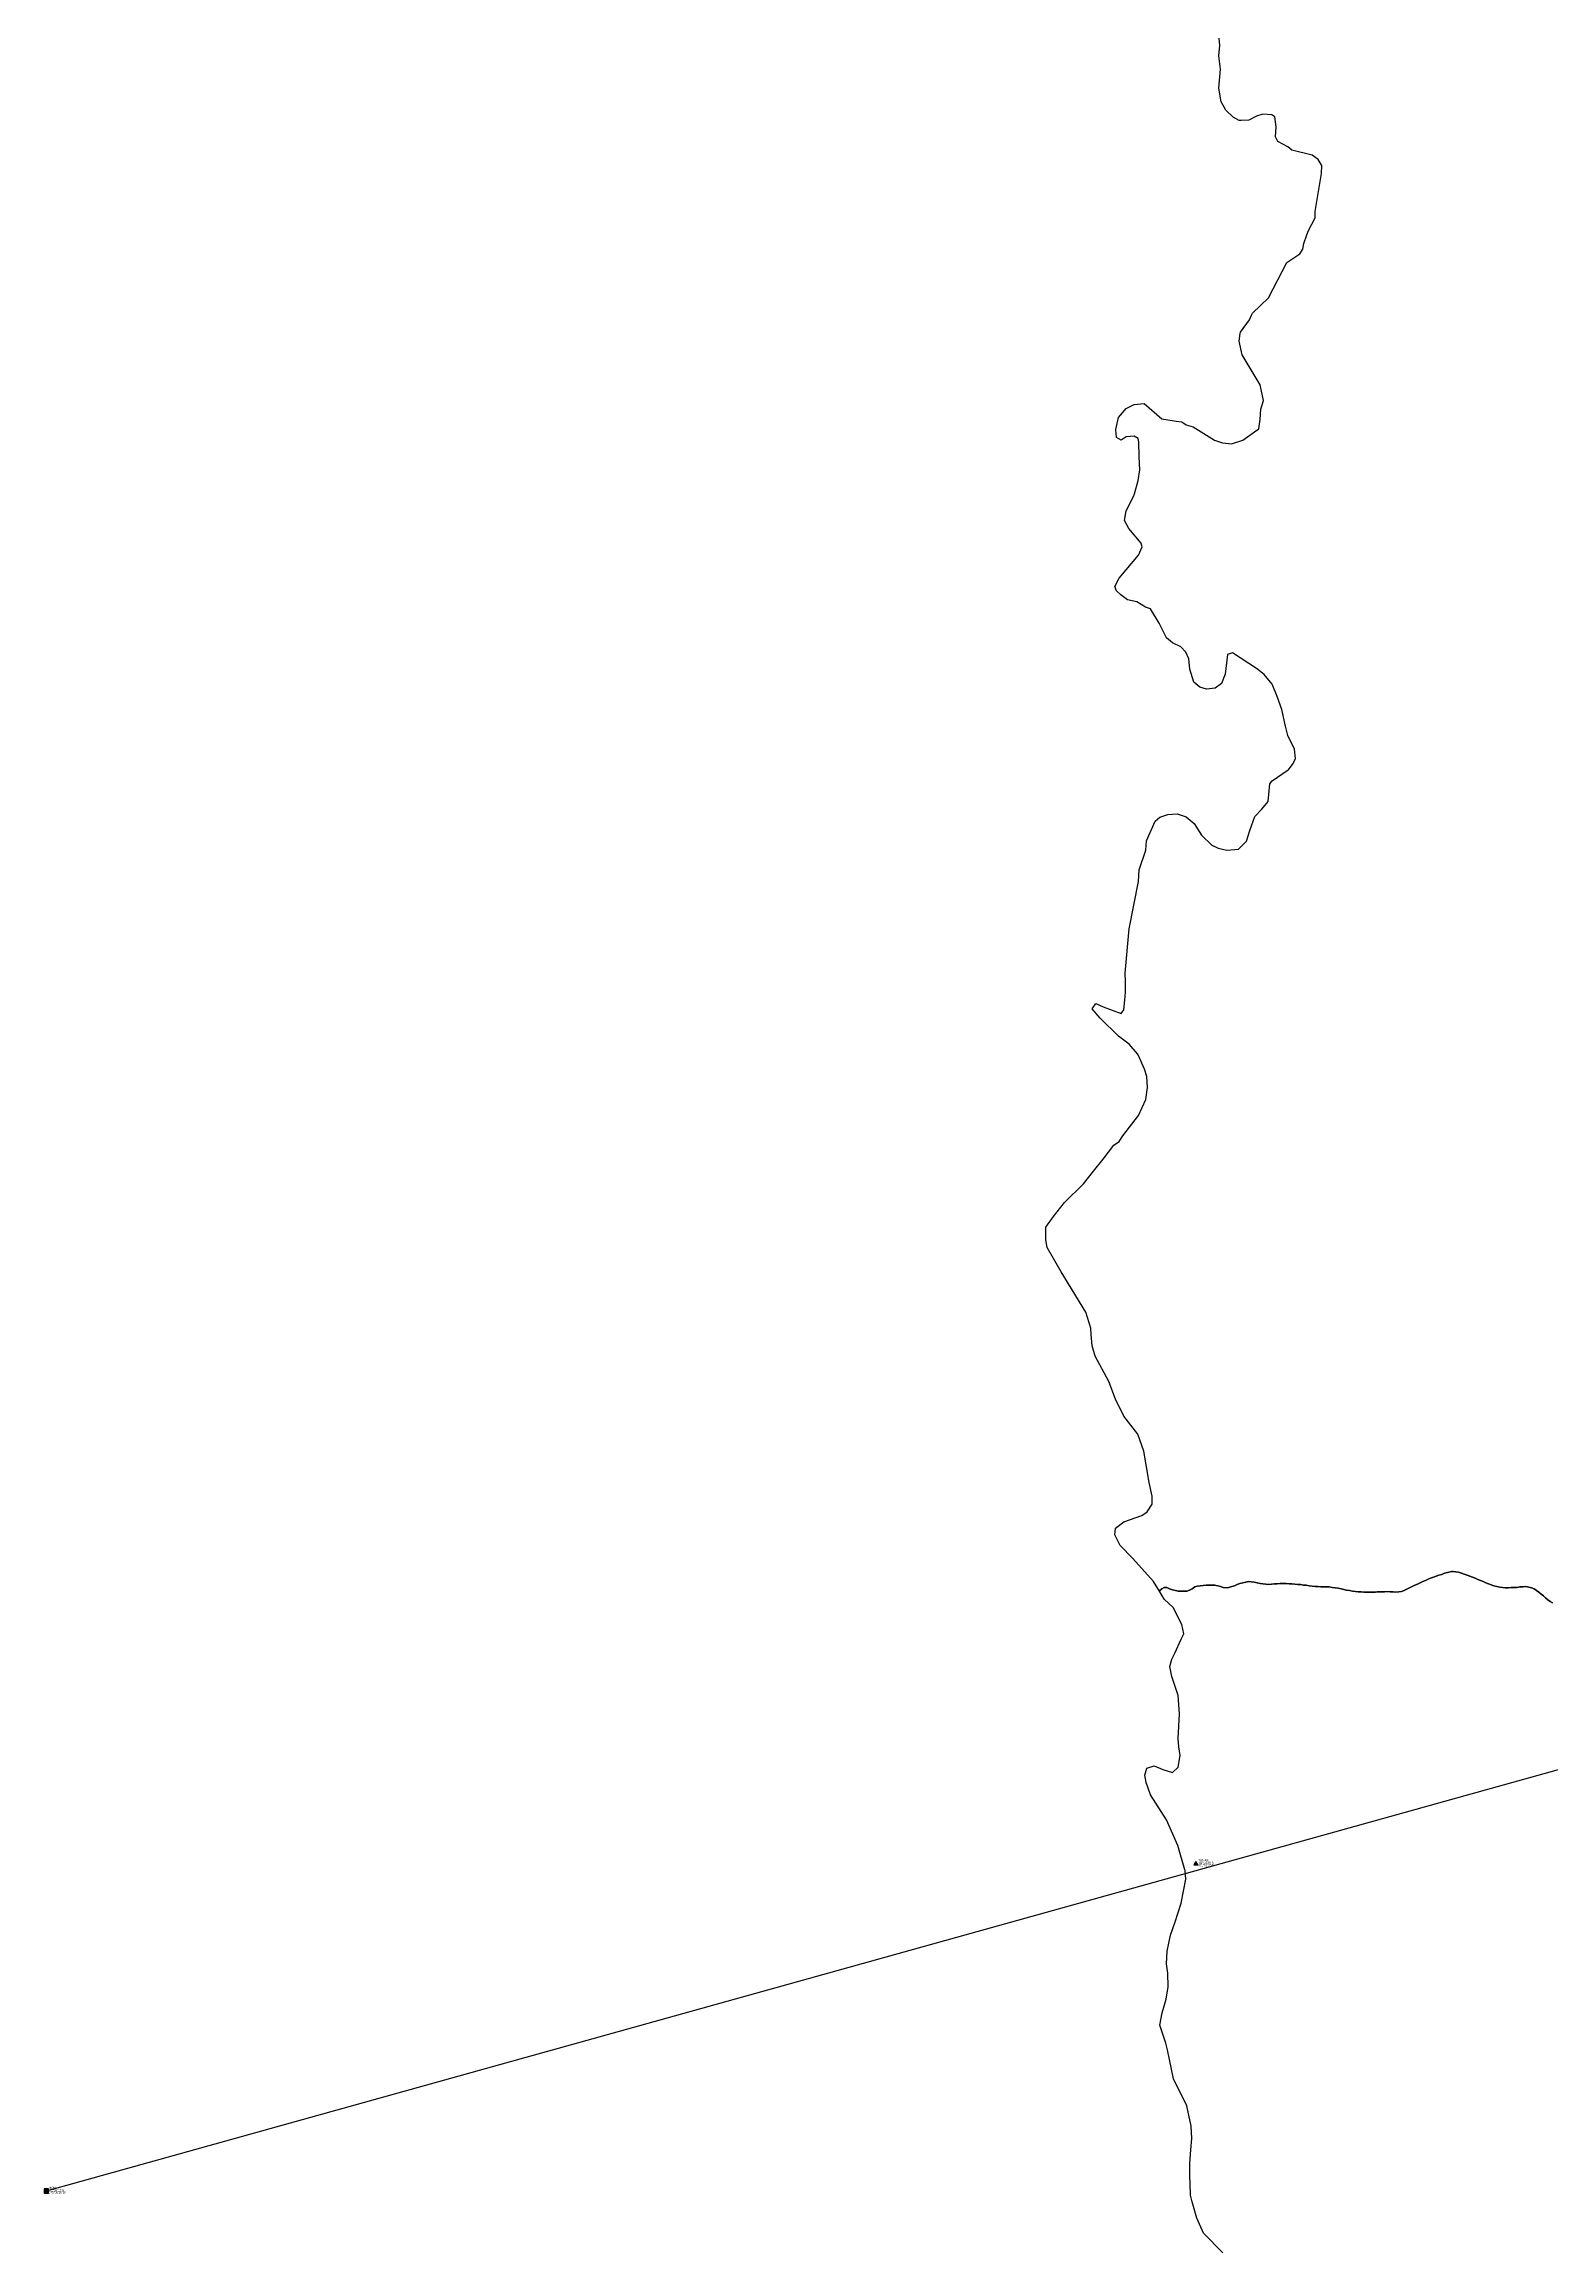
# Model space of a CAD drawing. Extents: x -312 to 667, y -1017 to 963.
# Drawn here: x -312.3 to -241.6, y -216.7 to -113.2 of the extents above; entities that cross this region are included whole.
import ezdxf

# ---------------------------------------------------------------- set-up
doc = ezdxf.new("R2010")
doc.units = 0
doc.header["$MEASUREMENT"] = 0
doc.layers.get('0').update_dxf_attribs({"linetype": 'CONTINUOUS'})
for name, color, linetype in [('AEROVIAS', 96, 'CONTINUOUS'), ('LINEAS_DE_MAPA', 7, 'CONTINUOUS'), ('PUNTOS', 7, 'CONTINUOUS')]:
    doc.layers.add(name, color=color, linetype=linetype)

# ---------------------------------------------------------------- blocks, each defined once
blk = doc.blocks.new('*U8')
at = {"linetype": 'Continuous'}
for points in [[(0, 0), (0, 0.1), (-0.09, -0.05)], [(0, 0), (-0.09, -0.05), (0.09, -0.05)], [(0, 0), (0.09, -0.05), (0, 0.1)]]:
    blk.add_solid(points, dxfattribs=at)
blk = doc.blocks.new('PNO')
blk.add_lwpolyline([(0, 0.1), (-0.09, -0.05), (0.09, -0.05)], close=True)
at = {"linetype": 'Continuous'}
blk.add_blockref('*U8', (0, 0), dxfattribs=at)
for tag, p in [('NOMBRE', (0.11, 0.1)), ('LAT', (0.11, -0.01)), ('LON', (0.11, -0.12))]:
    blk.add_attdef(tag, p, '', height=0.1)
blk = doc.blocks.new('VOR')
blk.add_lwpolyline([(-0.06, 0.1), (-0.1, 0), (-0.06, -0.1), (0.06, -0.1), (0.1, 0), (0.06, 0.1)], close=True)
for tag, p in [('NOMBRE', (0.11, 0.1)), ('LAT', (0.11, -0.01)), ('LON', (0.11, -0.12))]:
    blk.add_attdef(tag, p, '', height=0.1)
blk = doc.blocks.new('DME')
blk.add_lwpolyline([(-0.1, 0.1), (-0.1, -0.1), (0.1, -0.1), (0.1, 0.1)], close=True)
for tag, p in [('NOMBRE', (0.11, 0.1)), ('LAT', (0.11, -0.01)), ('LON', (0.11, -0.12))]:
    blk.add_attdef(tag, p, '', height=0.1)

msp = doc.modelspace()

# ---------------------------------------------------------------- linework, layer by layer
at = {"layer": 'AEROVIAS'}
msp.add_line((-229.48, -190.8), (-312.21, -213.84), dxfattribs=at)
at = {"layer": 'LINEAS_DE_MAPA', "color": 7}
for points in [[(-257.05, -216.73), (-257.95, -215.82), (-258.26, -215.11), (-258.48, -214.34), (-258.56, -214.04), (-258.58, -213.49), (-258.59, -213.13), (-258.59, -212.55), (-258.55, -211.9), (-258.5, -211.38), (-258.53, -210.8), (-258.73, -209.85), (-259.35, -208.58), (-259.64, -207.22), (-259.71, -206.9), (-259.99, -206.07), (-259.89, -205.48), (-259.7, -204.85), (-259.6, -204.27), (-259.63, -203.62), (-259.68, -203.19), (-259.66, -202.6), (-259.49, -201.84), (-259.28, -201.22), (-259, -200.35), (-258.78, -199.22), (-258.81, -198.81), (-258.82, -198.78), (-259.16, -197.64), (-259.68, -196.43), (-260.44, -195.26), (-260.64, -194.69), (-260.7, -194.34), (-260.6, -194.01), (-260.27, -193.91), (-259.86, -194.08), (-259.41, -194.21), (-259.13, -193.97), (-259.05, -193.42), (-259.11, -193.01), (-259.14, -192.63), (-259.07, -191.46), (-259.14, -190.6), (-259.44, -189.72), (-259.53, -189.25), (-259.44, -188.9), (-259.3, -188.62), (-258.99, -187.97), (-258.87, -187.72), (-258.96, -187.28), (-259.38, -186.49), (-259.79, -186.09), (-260.02, -185.71), (-260.3, -185.26), (-261.26, -184.18), (-261.85, -183.58), (-262.1, -183.08), (-262.07, -182.77), (-261.68, -182.47), (-260.84, -182.17), (-260.59, -181.99), (-260.35, -181.64), (-260.35, -181.26), (-260.49, -180.62), (-260.75, -179.15), (-261.03, -178.35), (-261.35, -177.93), (-261.69, -177.51), (-262.07, -176.71), (-262.39, -175.89), (-263.03, -174.7), (-263.17, -174.21), (-263.21, -173.69), (-263.23, -173.39), (-263.46, -172.63), (-264.63, -170.74), (-265.28, -169.6), (-265.35, -169.24), (-265.34, -168.65), (-264.99, -168.15), (-264.46, -167.49), (-263.58, -166.62), (-263.11, -166.02), (-262.66, -165.47), (-262.15, -164.8), (-261.9, -164.64), (-261.73, -164.37), (-261, -163.41), (-260.66, -162.67), (-260.57, -162.11), (-260.6, -161.59), (-260.72, -161.25), (-261.02, -160.58), (-261.05, -160.52), (-261.44, -160.07), (-261.93, -159.7), (-262.8, -158.86), (-263.17, -158.42), (-263, -158.16), (-262.66, -158.32), (-261.81, -158.64), (-261.69, -158.46), (-261.64, -158.01), (-261.6, -157.64), (-261.6, -157.46), (-261.61, -157.14), (-261.62, -156.75), (-261.43, -154.66), (-261, -152.44), (-260.96, -151.9), (-260.66, -150.98), (-260.63, -150.54), (-260.22, -149.62), (-260, -149.43), (-259.62, -149.3), (-259.19, -149.28), (-258.76, -149.42), (-258.39, -149.73), (-258.05, -150.28), (-257.56, -150.75), (-257.27, -150.88), (-256.86, -150.98), (-256.48, -150.95), (-256.31, -150.93), (-255.94, -150.55), (-255.77, -150.06), (-255.54, -149.4), (-255.22, -149.06), (-254.91, -148.7), (-254.84, -147.87), (-254.73, -147.72), (-254.02, -147.25), (-253.96, -147.21), (-253.74, -146.92), (-253.64, -146.68), (-253.69, -146.24), (-253.99, -145.6), (-254.1, -145.17), (-254.28, -144.38), (-254.5, -143.77), (-254.73, -143.2), (-255.11, -142.74), (-255.46, -142.46), (-256.59, -141.73), (-256.83, -141.8), (-256.93, -142.72), (-257.11, -143.16), (-257.41, -143.38), (-257.81, -143.43), (-258.12, -143.34), (-258.4, -143.1), (-258.59, -142.49), (-258.64, -142.01), (-258.78, -141.69), (-259.02, -141.44), (-259.4, -141.25), (-259.68, -141.02), (-260.03, -140.33), (-260.43, -139.67), (-260.67, -139.59), (-261.08, -139.34), (-261.52, -139.24), (-261.82, -139.01), (-262.03, -138.82), (-262.1, -138.61), (-261.9, -138.23), (-261, -137.14), (-260.83, -136.76), (-260.88, -136.58), (-261.45, -135.89), (-261.65, -135.53), (-261.57, -135.07), (-261.24, -134.39), (-261.19, -134.27), (-261.02, -133.65), (-260.93, -133.14), (-260.96, -132.53), (-260.98, -131.83), (-261.01, -131.68), (-261.2, -131.57), (-261.57, -131.6), (-261.81, -131.76), (-262.03, -131.63), (-262.06, -131.26), (-261.94, -130.69), (-261.58, -130.27), (-261.2, -130.08), (-260.73, -130.04), (-259.9, -130.75), (-259.23, -130.87), (-258.97, -130.9), (-258.77, -131.03), (-258.44, -131.13), (-257.44, -131.75), (-257.06, -131.88), (-256.63, -131.93), (-256.11, -131.76), (-255.56, -131.36), (-255.36, -131.23), (-255.3, -130.79), (-255.26, -130.3), (-255.14, -129.89), (-255.3, -129.17), (-256.13, -127.75), (-256.27, -127.12), (-256.23, -126.76), (-256.22, -126.69), (-255.79, -126.12), (-255.7, -125.89), (-255.66, -125.81), (-254.9, -125.09), (-254.05, -123.43), (-253.44, -123.02), (-253.3, -122.8), (-253.24, -122.54), (-253.1, -122.13), (-253.02, -121.93), (-252.72, -121.34), (-252.71, -121.04), (-252.41, -119.25), (-252.4, -118.88), (-252.57, -118.6), (-252.86, -118.4), (-253.81, -118.16), (-253.99, -118), (-254.46, -117.76), (-254.58, -117.53), (-254.54, -117.07), (-254.6, -116.6), (-254.75, -116.5), (-255.17, -116.48), (-255.46, -116.57), (-255.82, -116.75), (-256.19, -116.77), (-256.27, -116.77), (-256.56, -116.61), (-256.91, -116.28), (-257.12, -115.89), (-257.23, -115.25), (-257.15, -114.37), (-257.23, -113.74), (-257.19, -113.25), (-257.24, -112.6)], [(-241.58, -186.27), (-241.69, -186.2), (-241.8, -186.12), (-241.91, -186.03), (-242.01, -185.94), (-242.11, -185.85), (-242.22, -185.76), (-242.33, -185.68), (-242.44, -185.61), (-242.57, -185.56), (-242.7, -185.53), (-242.76, -185.52), (-242.84, -185.5), (-242.97, -185.51), (-243.09, -185.52), (-243.11, -185.52), (-243.24, -185.54), (-243.38, -185.54), (-243.52, -185.55), (-243.65, -185.56), (-243.79, -185.56), (-243.93, -185.54), (-244.06, -185.53), (-244.19, -185.5), (-244.33, -185.46), (-244.46, -185.42), (-244.59, -185.38), (-244.71, -185.33), (-244.84, -185.27), (-244.96, -185.22), (-245.09, -185.17), (-245.21, -185.11), (-245.34, -185.06), (-245.46, -185.01), (-245.59, -184.97), (-245.72, -184.92), (-245.85, -184.87), (-245.99, -184.83), (-246.12, -184.81), (-246.25, -184.8), (-246.32, -184.8), (-246.38, -184.81), (-246.51, -184.84), (-246.65, -184.88), (-246.78, -184.93), (-246.91, -184.97), (-247.04, -185.01), (-247.17, -185.06), (-247.3, -185.11), (-247.42, -185.16), (-247.54, -185.21), (-247.67, -185.27), (-247.79, -185.33), (-247.92, -185.39), (-248.04, -185.44), (-248.16, -185.5), (-248.29, -185.56), (-248.41, -185.62), (-248.54, -185.68), (-248.66, -185.73), (-248.79, -185.75), (-248.93, -185.76), (-249.06, -185.75), (-249.2, -185.74), (-249.34, -185.73), (-249.47, -185.74), (-249.61, -185.74), (-249.75, -185.75), (-249.8, -185.75), (-249.88, -185.76), (-250.02, -185.76), (-250.15, -185.76), (-250.29, -185.76), (-250.43, -185.76), (-250.56, -185.75), (-250.7, -185.74), (-250.83, -185.73), (-250.97, -185.71), (-251.1, -185.69), (-251.24, -185.67), (-251.37, -185.64), (-251.5, -185.61), (-251.64, -185.58), (-251.77, -185.56), (-251.91, -185.54), (-252.05, -185.52), (-252.18, -185.52), (-252.31, -185.51), (-252.45, -185.51), (-252.59, -185.5), (-252.72, -185.5), (-252.86, -185.48), (-252.99, -185.46), (-253.13, -185.44), (-253.26, -185.43), (-253.4, -185.41), (-253.53, -185.4), (-253.67, -185.39), (-253.81, -185.38), (-253.94, -185.37), (-254.08, -185.36), (-254.21, -185.36), (-254.35, -185.36), (-254.49, -185.37), (-254.62, -185.38), (-254.76, -185.39), (-254.89, -185.4), (-255.03, -185.39), (-255.16, -185.37), (-255.3, -185.35), (-255.44, -185.32), (-255.57, -185.3), (-255.71, -185.28), (-255.84, -185.27), (-255.97, -185.29), (-256.1, -185.32), (-256.25, -185.36), (-256.37, -185.41), (-256.49, -185.46), (-256.62, -185.5), (-256.76, -185.54), (-256.89, -185.56), (-257.02, -185.54), (-257.15, -185.5), (-257.28, -185.46), (-257.42, -185.44), (-257.56, -185.43), (-257.69, -185.43), (-257.83, -185.44), (-257.96, -185.45), (-258.1, -185.47), (-258.24, -185.48), (-258.36, -185.52), (-258.48, -185.6), (-258.6, -185.67), (-258.73, -185.71), (-258.86, -185.72), (-259, -185.72), (-259.14, -185.71), (-259.27, -185.69), (-259.41, -185.66), (-259.54, -185.6), (-259.67, -185.55), (-259.79, -185.55), (-259.9, -185.61), (-260.01, -185.7), (-260.02, -185.71), (-260.3, -185.26), (-261.26, -184.18), (-261.85, -183.58), (-262.1, -183.08), (-262.07, -182.77), (-261.68, -182.47), (-260.84, -182.17), (-260.59, -181.99), (-260.35, -181.64), (-260.35, -181.26), (-260.49, -180.62), (-260.75, -179.15), (-261.03, -178.35), (-261.35, -177.93), (-261.69, -177.51), (-262.07, -176.71), (-262.39, -175.89), (-263.03, -174.7), (-263.17, -174.21), (-263.21, -173.69), (-263.23, -173.39), (-263.46, -172.63), (-264.63, -170.74), (-265.28, -169.6), (-265.35, -169.24), (-265.34, -168.65), (-264.99, -168.15), (-264.46, -167.49), (-263.58, -166.62), (-263.11, -166.02), (-262.66, -165.47), (-262.15, -164.8), (-261.9, -164.64), (-261.73, -164.37), (-261, -163.41), (-260.66, -162.67), (-260.57, -162.11), (-260.6, -161.59), (-260.72, -161.25), (-261.02, -160.58), (-261.05, -160.52), (-261.44, -160.07), (-261.93, -159.7), (-262.8, -158.86), (-263.17, -158.42), (-263, -158.16), (-262.66, -158.32), (-261.81, -158.64), (-261.69, -158.46), (-261.64, -158.01), (-261.6, -157.64), (-261.6, -157.46), (-261.61, -157.14), (-261.62, -156.75), (-261.43, -154.66), (-261, -152.44), (-260.96, -151.9), (-260.66, -150.98), (-260.63, -150.54), (-260.22, -149.62), (-260, -149.43), (-259.62, -149.3), (-259.19, -149.28), (-258.76, -149.42), (-258.39, -149.73), (-258.05, -150.28), (-257.56, -150.75), (-257.27, -150.88), (-256.86, -150.98), (-256.48, -150.95), (-256.31, -150.93), (-255.94, -150.55), (-255.77, -150.06), (-255.54, -149.4), (-255.22, -149.06), (-254.91, -148.7), (-254.84, -147.87), (-254.73, -147.72), (-254.02, -147.25), (-253.96, -147.21), (-253.74, -146.92), (-253.64, -146.68), (-253.69, -146.24), (-253.99, -145.6), (-254.1, -145.17), (-254.28, -144.38), (-254.5, -143.77), (-254.73, -143.2), (-255.11, -142.74), (-255.46, -142.46), (-256.59, -141.73), (-256.83, -141.8), (-256.93, -142.72), (-257.11, -143.16), (-257.41, -143.38), (-257.81, -143.43), (-258.12, -143.34), (-258.4, -143.1), (-258.59, -142.49), (-258.64, -142.01), (-258.78, -141.69), (-259.02, -141.44), (-259.4, -141.25), (-259.68, -141.02), (-260.03, -140.33), (-260.43, -139.67), (-260.67, -139.59), (-261.08, -139.34), (-261.52, -139.24), (-261.82, -139.01), (-262.03, -138.82), (-262.1, -138.61), (-261.9, -138.23), (-261, -137.14), (-260.83, -136.76), (-260.88, -136.58), (-261.45, -135.89), (-261.65, -135.53), (-261.57, -135.07), (-261.24, -134.39), (-261.19, -134.27), (-261.02, -133.65), (-260.93, -133.14), (-260.96, -132.53), (-260.98, -131.83), (-261.01, -131.68), (-261.2, -131.57), (-261.57, -131.6), (-261.81, -131.76), (-262.03, -131.63), (-262.06, -131.26), (-261.94, -130.69), (-261.58, -130.27), (-261.2, -130.08), (-260.73, -130.04), (-259.9, -130.75), (-259.23, -130.87), (-258.97, -130.9), (-258.77, -131.03), (-258.44, -131.13), (-257.44, -131.75), (-257.06, -131.88), (-256.63, -131.93), (-256.11, -131.76), (-255.56, -131.36), (-255.36, -131.23), (-255.3, -130.79), (-255.26, -130.3), (-255.14, -129.89), (-255.3, -129.17), (-256.13, -127.75), (-256.27, -127.12), (-256.23, -126.76), (-256.22, -126.69), (-255.79, -126.12), (-255.7, -125.89), (-255.66, -125.81), (-254.9, -125.09), (-254.05, -123.43), (-253.44, -123.02), (-253.3, -122.8), (-253.24, -122.54), (-253.1, -122.13), (-253.02, -121.93), (-252.72, -121.34), (-252.71, -121.04), (-252.41, -119.25), (-252.4, -118.88), (-252.57, -118.6), (-252.86, -118.4), (-253.81, -118.16), (-253.99, -118), (-254.46, -117.76), (-254.58, -117.53), (-254.54, -117.07), (-254.6, -116.6), (-254.75, -116.5), (-255.17, -116.48), (-255.46, -116.57), (-255.82, -116.75), (-256.19, -116.77), (-256.27, -116.77), (-256.56, -116.61), (-256.91, -116.28), (-257.12, -115.89), (-257.23, -115.25), (-257.15, -114.37), (-257.23, -113.74), (-257.19, -113.25), (-257.24, -112.6)], [(-257.05, -216.73), (-257.95, -215.82), (-258.26, -215.11), (-258.48, -214.34), (-258.56, -214.04), (-258.58, -213.49), (-258.59, -213.13), (-258.59, -212.55), (-258.55, -211.9), (-258.5, -211.38), (-258.53, -210.8), (-258.73, -209.85), (-259.35, -208.58), (-259.64, -207.22), (-259.71, -206.9), (-259.99, -206.07), (-259.89, -205.48), (-259.7, -204.85), (-259.6, -204.27), (-259.63, -203.62), (-259.68, -203.19), (-259.66, -202.6), (-259.49, -201.84), (-259.28, -201.22), (-259, -200.35), (-258.78, -199.22), (-258.81, -198.81), (-258.82, -198.78), (-259.16, -197.64), (-259.68, -196.43), (-260.44, -195.26), (-260.64, -194.69), (-260.7, -194.34), (-260.6, -194.01), (-260.27, -193.91), (-259.86, -194.08), (-259.41, -194.21), (-259.13, -193.97), (-259.05, -193.42), (-259.11, -193.01), (-259.14, -192.63), (-259.07, -191.46), (-259.14, -190.6), (-259.44, -189.72), (-259.53, -189.25), (-259.44, -188.9), (-259.3, -188.62), (-258.99, -187.97), (-258.87, -187.72), (-258.96, -187.28), (-259.38, -186.49), (-259.79, -186.09), (-260.02, -185.71), (-260.01, -185.7), (-259.9, -185.61), (-259.79, -185.55), (-259.67, -185.55), (-259.54, -185.6), (-259.41, -185.66), (-259.27, -185.69), (-259.14, -185.71), (-259, -185.72), (-258.86, -185.72), (-258.73, -185.71), (-258.6, -185.67), (-258.48, -185.6), (-258.36, -185.52), (-258.24, -185.48), (-258.1, -185.47), (-257.96, -185.45), (-257.83, -185.44), (-257.69, -185.43), (-257.56, -185.43), (-257.42, -185.44), (-257.28, -185.46), (-257.15, -185.5), (-257.02, -185.54), (-256.89, -185.56), (-256.76, -185.54), (-256.62, -185.5), (-256.49, -185.46), (-256.37, -185.41), (-256.25, -185.36), (-256.1, -185.32), (-255.97, -185.29), (-255.84, -185.27), (-255.71, -185.28), (-255.57, -185.3), (-255.44, -185.32), (-255.3, -185.35), (-255.16, -185.37), (-255.03, -185.39), (-254.89, -185.4), (-254.76, -185.39), (-254.62, -185.38), (-254.49, -185.37), (-254.35, -185.36), (-254.21, -185.36), (-254.08, -185.36), (-253.94, -185.37), (-253.81, -185.38), (-253.67, -185.39), (-253.53, -185.4), (-253.4, -185.41), (-253.26, -185.43), (-253.13, -185.44), (-252.99, -185.46), (-252.86, -185.48), (-252.72, -185.5), (-252.59, -185.5), (-252.45, -185.51), (-252.31, -185.51), (-252.18, -185.52), (-252.05, -185.52), (-251.91, -185.54), (-251.77, -185.56), (-251.64, -185.58), (-251.5, -185.61), (-251.37, -185.64), (-251.24, -185.67), (-251.1, -185.69), (-250.97, -185.71), (-250.83, -185.73), (-250.7, -185.74), (-250.56, -185.75), (-250.43, -185.76), (-250.29, -185.76), (-250.15, -185.76), (-250.02, -185.76), (-249.88, -185.76), (-249.8, -185.75), (-249.75, -185.75), (-249.61, -185.74), (-249.47, -185.74), (-249.34, -185.73), (-249.2, -185.74), (-249.06, -185.75), (-248.93, -185.76), (-248.79, -185.75), (-248.66, -185.73), (-248.54, -185.68), (-248.41, -185.62), (-248.29, -185.56), (-248.16, -185.5), (-248.04, -185.44), (-247.92, -185.39), (-247.79, -185.33), (-247.67, -185.27), (-247.54, -185.21), (-247.42, -185.16), (-247.3, -185.11), (-247.17, -185.06), (-247.04, -185.01), (-246.91, -184.97), (-246.78, -184.93), (-246.65, -184.88), (-246.51, -184.84), (-246.38, -184.81), (-246.32, -184.8), (-246.25, -184.8), (-246.12, -184.81), (-245.99, -184.83), (-245.85, -184.87), (-245.72, -184.92), (-245.59, -184.97), (-245.46, -185.01), (-245.34, -185.06), (-245.21, -185.11), (-245.09, -185.17), (-244.96, -185.22), (-244.84, -185.27), (-244.71, -185.33), (-244.59, -185.38), (-244.46, -185.42), (-244.33, -185.46), (-244.19, -185.5), (-244.06, -185.53), (-243.93, -185.54), (-243.79, -185.56), (-243.65, -185.56), (-243.52, -185.55), (-243.38, -185.54), (-243.24, -185.54), (-243.11, -185.52), (-243.09, -185.52), (-242.97, -185.51), (-242.84, -185.5), (-242.76, -185.52), (-242.7, -185.53), (-242.57, -185.56), (-242.44, -185.61), (-242.33, -185.68), (-242.22, -185.76), (-242.11, -185.85), (-242.01, -185.94), (-241.91, -186.03), (-241.8, -186.12), (-241.69, -186.2), (-241.58, -186.27)]]:
    msp.add_lwpolyline(points, dxfattribs=at)

# ---------------------------------------------------------------- block references
at = {"layer": 'PUNTOS'}
for name, p, values in [('PNO', (-258.31, -198.49), {'NOMBRE': 'TONAR', 'LAT': ' 41°14\'30"S', 'LON': '071°51\'00"W'}), ('VOR', (-312.21, -213.84), {'NOMBRE': 'MON', 'LAT': ' 41°26\'17"S', 'LON': '073°05\'35"W'}), ('DME', (-312.21, -213.84), {'NOMBRE': 'MON', 'LAT': ' 41°26\'17"S', 'LON': '073°05\'35"W'}), ('PNO', (-312.21, -213.84), {'NOMBRE': 'MON', 'LAT': ' 41°26\'17"S', 'LON': '073°05\'35"W'})]:
    msp.add_blockref(name, p, dxfattribs=at).add_auto_attribs(values)

doc.saveas('drawing.dxf')
